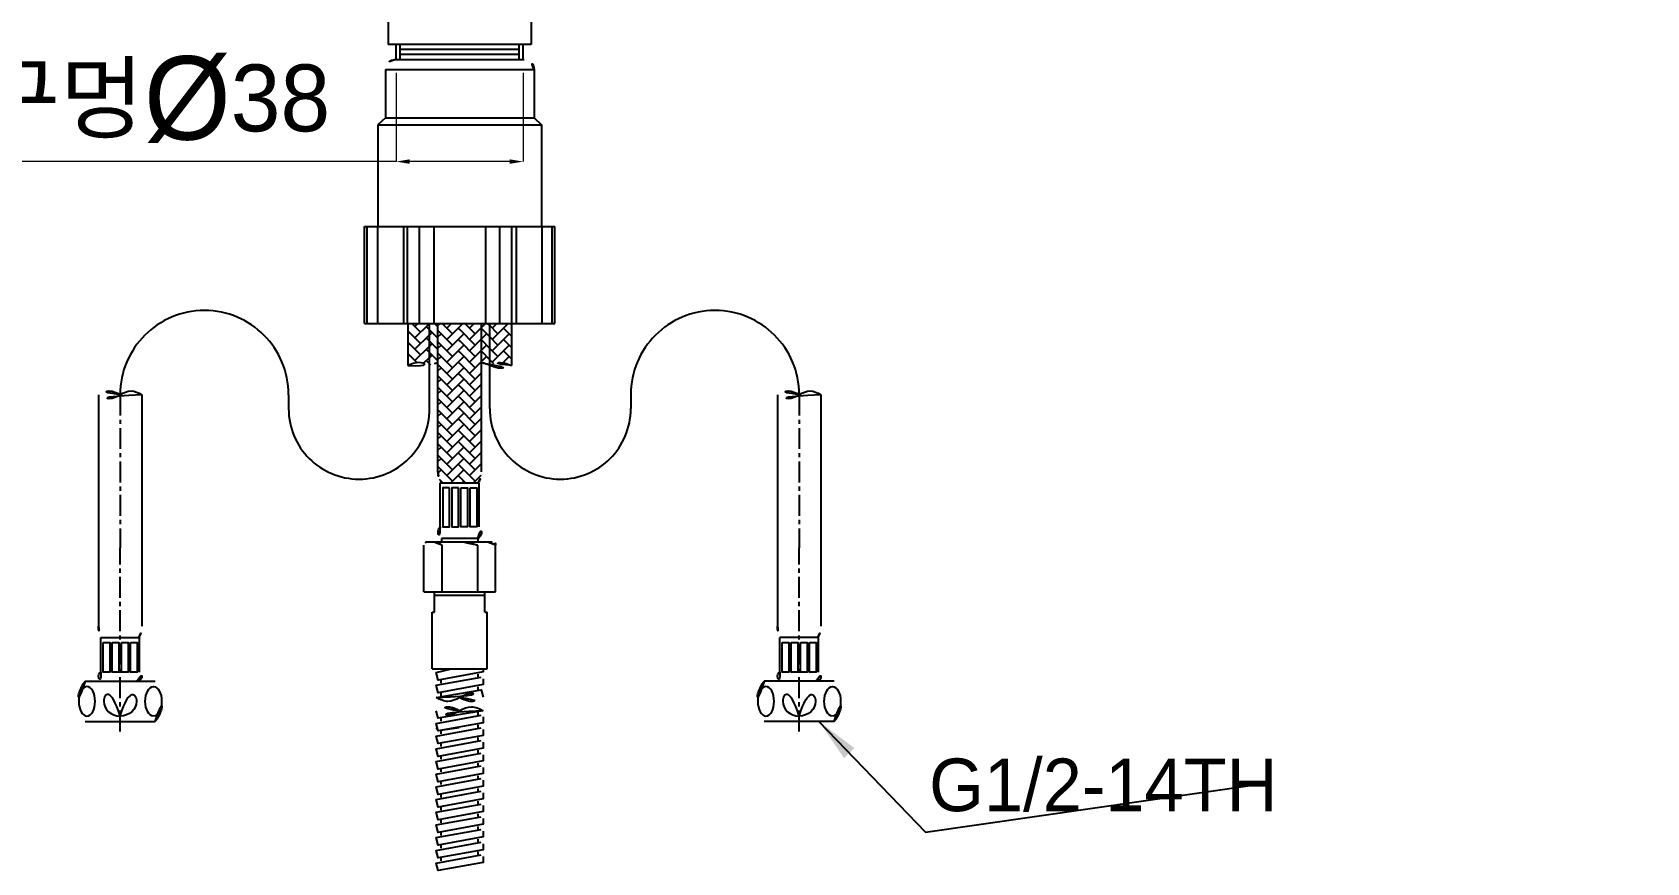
# Model space of a CAD drawing. Extents: x 16296660632 to 16296673174, y -37409619871 to -37409617131.
# Drawn here: x 16296672440.2 to 16296672923.4, y -37409617848.7 to -37409617600.2 of the extents above; entities that cross this region are included whole.
import ezdxf

# ---------------------------------------------------------------- set-up
doc = ezdxf.new("R2010")
doc.units = 0
doc.header["$LTSCALE"] = 10
doc.header["$MEASUREMENT"] = 0
doc.header["$PDMODE"] = 3
doc.header["$PDSIZE"] = -10
doc.linetypes.add('CENTER', pattern=[2, 1.25, -0.25, 0.25, -0.25])
doc.linetypes.add('HIDDEN2', pattern=[4.762499999999999, 3.175, -1.5875])
doc.layers.get('0').update_dxf_attribs({"linetype": 'CONTINUOUS'})
doc.layers.get('DEFPOINTS').update_dxf_attribs({"linetype": 'CONTINUOUS'})
for name, color, linetype in [('02___PRT_ALL_AXES', 7, 'CONTINUOUS'), ('1', 7, 'CONTINUOUS'), ('17', 7, 'CONTINUOUS'), ('BODY', 7, 'CONTINUOUS'), ('center', 2, 'HIDDEN2')]:
    doc.layers.add(name, color=color, linetype=linetype)
doc.styles.add('Daelim Dimension', font='', dxfattribs={"height": 1})
doc.styles.get("Standard").update_dxf_attribs({"font": 'SYMBOL'})
doc.styles.get('Daelim Dimension').set_extended_font_data('나눔고딕')
doc.dimstyles.new('DEFAULT', dxfattribs={"dimscale": 2, "dimtxt": 2, "dimasz": 2, "dimexe": 0, "dimexo": 2, "dimgap": 1, "dimtad": 1, "dimdec": 1, "dimzin": 9, "dimdsep": 46, "dimtxsty": 'Daelim Dimension', "dimcen": 0.5, "dimclrd": 252, "dimclre": 252, "dimclrt": 3, "dimadec": 1, "dimazin": 0, "dimtfac": 1, "dimtdec": 1, "dimtix": 1, "dimtmove": 0, "dimatfit": 3, "dimfxl": 1, "dimtolj": 1, "dimtzin": 1, "dimlwd": 9, "dimlwe": 9, "dimarcsym": 0})
doc.dimstyles.new('ISO-25', dxfattribs={"dimtxt": 2.5, "dimasz": 2.5, "dimexe": 1.25, "dimexo": 0.625, "dimtad": 1, "dimtxsty": 'Standard', "dimcen": 2.5, "dimadec": 0, "dimazin": 0, "dimtfac": 1, "dimtmove": 0, "dimatfit": 3, "dimfxl": 1, "dimarcsym": 0})
pattern_1 = [(45, (16296663750.41392, -37409617674.71195), (2.664535259100376e-16, 3.394112549695428), [7.199999999999999, -2.4]), (135, (16296663752.11097, -37409617673.0149), (2.664535259100376e-16, 3.394112549695428), [7.199999999999999, -2.4])]

# ---------------------------------------------------------------- blocks, each defined once
blk = doc.blocks.new('*D15')
at = {"color": 5, "lineweight": 9, "transparency": 16777216}
for p, q in [((16296672549.14674, -37409617612.35965), (16296672549.14674, -37409617638.90118)), ((16296672587.14674, -37409617612.35965), (16296672587.14674, -37409617638.90118)), ((16296672549.14674, -37409617638.90118), (16296672365.84464, -37409617638.90118)), ((16296672583.14674, -37409617638.90118), (16296672553.14674, -37409617638.90118))]:
    blk.add_line(p, q, dxfattribs=at)
at = {"color": 5, "transparency": 16777216}
for points in [[(16296672553.14674, -37409617638.23451), (16296672553.14674, -37409617639.56784), (16296672549.14674, -37409617638.90118)], [(16296672583.14674, -37409617638.23451), (16296672583.14674, -37409617639.56784), (16296672587.14674, -37409617638.90118)]]:
    blk.add_solid(points, dxfattribs=at)
at = {"layer": 'DEFPOINTS', "color": 0, "transparency": 16777216}
for p in [(16296672549.14674, -37409617608.35965), (16296672587.14674, -37409617608.35965), (16296672587.14674, -37409617638.90118)]:
    blk.add_point(p, dxfattribs=at)
at = {"color": 7, "transparency": 16777216, "insert": (16296672451.32104, -37409617620.93194), "char_height": 20, "attachment_point": 5, "style": 'Daelim Dimension'}
blk.add_mtext('\\A1;설치구멍{\\H1.25x;\\C256;Ø}38', dxfattribs=at)

msp = doc.modelspace()

# ---------------------------------------------------------------- hatches: boundary and pattern name
at = {"layer": '1'}
h = msp.add_hatch(dxfattribs=at)
h.set_pattern_fill('AR-HBONE', scale=0.6, style=0)
h.set_pattern_definition(pattern_1)
edge = h.paths.add_edge_path()
edge.add_spline(control_points=[(16296672466.54802, -37409617708.66676), (16296672465.46469, -37409617709.22391), (16296672463.29802, -37409617710.33819), (16296672461.13136, -37409617709.22391), (16296672460.04802, -37409617708.66676)], knot_values=[6.871428571424753, 6.871428571424753, 6.871428571424753, 6.871428571424753, 10.3071428571429, 13.7428571428572, 13.7428571428572, 13.7428571428572, 13.7428571428572], degree=3, periodic=0)
edge.add_line((16296672460.04802, -37409617708.66676), (16296672460.04802, -37409617777.95957))
edge.add_arc((16296672466.54802, -37409617777.95957), 6.499999999999539, 179.9999999999849, 210.941545585332)
edge.add_line((16296672460.97302, -37409617781.30164), (16296672466.54802, -37409617781.30164))
edge.add_line((16296672466.54802, -37409617781.30164), (16296672466.54802, -37409617754.49016))
edge.add_line((16296672466.54802, -37409617754.49016), (16296672466.54802, -37409617708.66676))
edge = h.paths.add_edge_path()
edge.add_spline(control_points=[(16296672473.04802, -37409617708.66676), (16296672471.96469, -37409617708.10962), (16296672469.79802, -37409617706.99533), (16296672467.63136, -37409617708.10962), (16296672466.54802, -37409617708.66676)], knot_values=[0, 0, 0, 0, 3.435714285714299, 6.871428571424753, 6.871428571424753, 6.871428571424753, 6.871428571424753], degree=3, periodic=0)
edge.add_line((16296672466.54802, -37409617708.66676), (16296672466.54802, -37409617754.49016))
edge.add_line((16296672466.54802, -37409617754.49016), (16296672466.54802, -37409617781.30164))
edge.add_line((16296672466.54802, -37409617781.30164), (16296672472.12302, -37409617781.30164))
edge.add_arc((16296672466.54802, -37409617777.95957), 6.499999999999535, 329.058454414668, 360.000000000014)
edge.add_line((16296672473.04802, -37409617777.95957), (16296672473.04802, -37409617708.66676))
h = msp.add_hatch(dxfattribs=at)
h.set_pattern_fill('AR-HBONE', scale=0.6, style=0)
h.set_pattern_definition(pattern_1)
edge = h.paths.add_edge_path()
edge.add_spline(control_points=[(16296672676.24802, -37409617708.66676), (16296672675.16469, -37409617708.10962), (16296672672.99802, -37409617706.99533), (16296672670.83136, -37409617708.10962), (16296672669.74802, -37409617708.66676)], knot_values=[0, 0, 0, 0, 3.435714285714299, 6.871428571424753, 6.871428571424753, 6.871428571424753, 6.871428571424753], degree=3, periodic=0)
edge.add_line((16296672669.74802, -37409617708.66676), (16296672669.74802, -37409617754.49016))
edge.add_line((16296672669.74802, -37409617754.49016), (16296672669.74802, -37409617781.30164))
edge.add_line((16296672669.74802, -37409617781.30164), (16296672675.32302, -37409617781.30164))
edge.add_arc((16296672669.74802, -37409617777.95957), 6.499999999999543, 329.058454414668, 360.000000000015)
edge.add_line((16296672676.24802, -37409617777.95957), (16296672676.24802, -37409617708.66676))
edge = h.paths.add_edge_path()
edge.add_arc((16296672669.74802, -37409617777.95957), 6.499999999999529, 179.999999999986, 210.941545585332)
edge.add_line((16296672664.17302, -37409617781.30164), (16296672669.74802, -37409617781.30164))
edge.add_line((16296672669.74802, -37409617781.30164), (16296672669.74802, -37409617754.49016))
edge.add_line((16296672669.74802, -37409617754.49016), (16296672669.74802, -37409617708.66676))
edge.add_spline(control_points=[(16296672669.74802, -37409617708.66676), (16296672668.66469, -37409617709.22391), (16296672666.49802, -37409617710.33819), (16296672664.33136, -37409617709.22391), (16296672663.24802, -37409617708.66676)], knot_values=[6.871428571424753, 6.871428571424753, 6.871428571424753, 6.871428571424753, 10.3071428571429, 13.7428571428572, 13.7428571428572, 13.7428571428572, 13.7428571428572], degree=3, periodic=0)
edge.add_line((16296672663.24802, -37409617708.66676), (16296672663.24802, -37409617777.95957))

# ---------------------------------------------------------------- linework, layer by layer
for p, q in [((16296672549.14674, -37409617608.35965), (16296672549.14674, -37409617603.85965)), ((16296672550.34674, -37409617608.35965), (16296672550.34674, -37409617603.85965)), ((16296672585.94674, -37409617608.35965), (16296672585.94674, -37409617603.85965)), ((16296672587.14674, -37409617608.35965), (16296672587.14674, -37409617603.85965)), ((16296672548.89802, -37409617608.35965), (16296672587.39802, -37409617608.35965))]:
    msp.add_line(p, q)
at = {"color": 7, "linetype": 'Continuous'}
for p, q in [((16296672545.89802, -37409617611.35965), (16296672590.39802, -37409617611.35965)), ((16296672539.64802, -37409617687.35965), (16296672539.64802, -37409617658.35965)), ((16296672539.64802, -37409617658.35965), (16296672596.64802, -37409617658.35965)), ((16296672540.49236, -37409617687.35965), (16296672540.49236, -37409617658.35965)), ((16296672543.55399, -37409617658.35965), (16296672543.55399, -37409617687.35965)), ((16296672551.31017, -37409617658.35965), (16296672551.31017, -37409617687.35965)), ((16296672552.52188, -37409617687.35965), (16296672552.52188, -37409617658.35965)), ((16296672556.13505, -37409617687.35965), (16296672556.13505, -37409617658.35965)), ((16296672560.40533, -37409617658.35965), (16296672560.40533, -37409617687.35965)), ((16296672575.908, -37409617658.35965), (16296672575.908, -37409617687.35965)), ((16296672580.17906, -37409617687.35965), (16296672580.17906, -37409617658.35965)), ((16296672583.79072, -37409617687.35965), (16296672583.79072, -37409617658.35965)), ((16296672584.99937, -37409617658.35965), (16296672584.99937, -37409617687.35965)), ((16296672592.74585, -37409617658.35965), (16296672592.74585, -37409617687.35965)), ((16296672595.8052, -37409617687.35965), (16296672595.8052, -37409617658.35965)), ((16296672596.64802, -37409617687.35965), (16296672596.64802, -37409617658.35965)), ((16296672539.64865, -37409617687.35965), (16296672596.6474, -37409617687.35965))]:
    msp.add_line(p, q, dxfattribs=at)
for centre, start, end in [((16296672548.89802, -37409617611.35965), 90, 180), ((16296672587.39802, -37409617611.35965), 0, 90)]:
    msp.add_arc(centre, 3, start, end, dxfattribs=at)
at = {"color": 7, "linetype": 'Continuous', "ltscale": 0.5}
for points, knots in [([(16296672552.64802, -37409617699.90754), (16296672553.73136, -37409617699.47212), (16296672556.73136, -37409617698.26635), (16296672559.73136, -37409617700.39964), (16296672561.64802, -37409617700.71416)], [0, 0, 0, 0, 3.364647586333228, 9.317485623699893, 9.317485623699893, 9.317485623699893, 9.317485623699893]), ([(16296672574.64802, -37409617699.10091), (16296672576.56469, -37409617699.41544), (16296672579.56469, -37409617701.54872), (16296672582.56469, -37409617700.34296), (16296672583.64802, -37409617699.90754)], [4.141104721638503, 4.141104721638503, 4.141104721638503, 4.141104721638503, 10.09394275900255, 13.45859034533513, 13.45859034533513, 13.45859034533513, 13.45859034533513])]:
    msp.add_open_spline(points, degree=3, knots=knots, dxfattribs=at)
for points in [[(16296672561.64802, -37409617699.10091), (16296672560.81469, -37409617699.23766), (16296672559.98136, -37409617699.5726), (16296672559.14802, -37409617699.90754)], [(16296672583.64802, -37409617699.90754), (16296672582.56469, -37409617699.47212), (16296672580.39802, -37409617698.60128), (16296672578.23136, -37409617699.47212), (16296672577.14802, -37409617699.90754)], [(16296672466.54802, -37409617708.66676), (16296672465.46469, -37409617708.10962), (16296672463.29802, -37409617706.99533), (16296672461.13136, -37409617708.10962), (16296672460.04802, -37409617708.66676)], [(16296672568.14802, -37409617803.25995), (16296672566.98136, -37409617802.65995), (16296672564.64802, -37409617801.45995), (16296672562.31469, -37409617802.65995), (16296672561.14802, -37409617803.25995)], [(16296672568.14802, -37409617799.304), (16296672569.31469, -37409617799.904), (16296672571.64802, -37409617801.104), (16296672573.98136, -37409617799.904), (16296672575.14802, -37409617799.304)]]:
    msp.add_open_spline(points, degree=3, dxfattribs=at)
for points in [[(16296672473.04802, -37409617708.66676), (16296672469.79802, -37409617707.55247), (16296672463.29802, -37409617709.78105), (16296672460.04802, -37409617708.66676)], [(16296672561.14802, -37409617799.304), (16296672564.64802, -37409617800.504), (16296672571.64802, -37409617798.104), (16296672575.14802, -37409617799.304)], [(16296672575.14802, -37409617803.25995), (16296672571.64802, -37409617802.05995), (16296672564.64802, -37409617804.45995), (16296672561.14802, -37409617803.25995)]]:
    msp.add_spline(points, degree=3, dxfattribs=at)
at = {"layer": '02___PRT_ALL_AXES', "color": 7, "linetype": 'Continuous'}
for p, q in [((16296672546.74802, -37409617592.55222), (16296672546.74802, -37409617603.85965)), ((16296672589.54802, -37409617596.55965), (16296672589.54802, -37409617603.85965)), ((16296672589.54802, -37409617603.85965), (16296672546.74802, -37409617603.85965)), ((16296672585.94674, -37409617605.35965), (16296672550.34674, -37409617605.35965)), ((16296672585.94674, -37409617606.85965), (16296672550.34674, -37409617606.85965)), ((16296672545.89802, -37409617611.35965), (16296672545.89802, -37409617625.85965)), ((16296672590.39802, -37409617611.35965), (16296672590.39802, -37409617625.85965)), ((16296672545.89802, -37409617625.85965), (16296672543.69802, -37409617627.85965)), ((16296672543.69802, -37409617627.85965), (16296672543.69802, -37409617658.35965)), ((16296672543.69802, -37409617627.85965), (16296672592.59802, -37409617627.85965)), ((16296672545.89802, -37409617625.85965), (16296672590.39802, -37409617625.85965)), ((16296672590.39802, -37409617625.85965), (16296672592.59802, -37409617627.85965)), ((16296672592.59802, -37409617627.85965), (16296672592.59802, -37409617658.35965))]:
    msp.add_line(p, q, dxfattribs=at)
at = {"layer": '1', "color": 7, "linetype": 'Continuous'}
for p, q in [((16296672552.64802, -37409617687.35965), (16296672552.64802, -37409617699.90754)), ((16296672583.64802, -37409617687.35965), (16296672583.64802, -37409617699.90754))]:
    msp.add_line(p, q, dxfattribs=at)
at = {"layer": '1', "color": 7}
for p, q in [((16296672556.43893, -37409617689.98546), (16296672553.81312, -37409617687.35965)), ((16296672554.74187, -37409617688.28841), (16296672555.67062, -37409617687.35965)), ((16296672554.74187, -37409617691.68252), (16296672559.06474, -37409617687.35965)), ((16296672561.69802, -37409617688.45633), (16296672560.60135, -37409617687.35965)), ((16296672561.64802, -37409617731.72402), (16296672561.64802, -37409617687.35965)), ((16296672561.64802, -37409617687.9699), (16296672562.25827, -37409617687.35965)), ((16296672565.98439, -37409617690.42176), (16296672562.92229, -37409617687.35965)), ((16296672564.28734, -37409617688.7247), (16296672565.65239, -37409617687.35965)), ((16296672568.14802, -37409617688.25813), (16296672569.0465, -37409617687.35965)), ((16296672572.77262, -37409617690.42176), (16296672569.71051, -37409617687.35965)), ((16296672571.07556, -37409617688.7247), (16296672572.44061, -37409617687.35965)), ((16296672574.64802, -37409617731.72402), (16296672574.64802, -37409617687.35965)), ((16296672574.64802, -37409617688.54636), (16296672575.83472, -37409617687.35965)), ((16296672577.14802, -37409617688.00894), (16296672576.49874, -37409617687.35965)), ((16296672577.86379, -37409617688.7247), (16296672579.22884, -37409617687.35965)), ((16296672577.86379, -37409617692.11881), (16296672582.62295, -37409617687.35965)), ((16296672583.64802, -37409617687.72071), (16296672583.28696, -37409617687.35965)), ((16296672556.43893, -37409617693.37957), (16296672552.69802, -37409617689.63866)), ((16296672552.69802, -37409617690.33225), (16296672553.04482, -37409617689.98546)), ((16296672554.74187, -37409617695.07663), (16296672559.19802, -37409617690.62048)), ((16296672559.19802, -37409617689.35044), (16296672558.13598, -37409617688.28841)), ((16296672559.19802, -37409617692.74455), (16296672558.13598, -37409617691.68252)), ((16296672561.69802, -37409617691.85044), (16296672559.19802, -37409617689.35044)), ((16296672559.19802, -37409617690.62048), (16296672559.83304, -37409617689.98546)), ((16296672561.5301, -37409617688.28841), (16296672561.69802, -37409617688.12048)), ((16296672561.5301, -37409617691.68252), (16296672561.69802, -37409617691.51459)), ((16296672565.98439, -37409617693.81587), (16296672561.64802, -37409617689.4795)), ((16296672561.64802, -37409617691.36401), (16296672562.59028, -37409617690.42176)), ((16296672564.28734, -37409617692.11881), (16296672568.14802, -37409617688.25813)), ((16296672564.28734, -37409617695.51292), (16296672568.14802, -37409617691.65224)), ((16296672568.14802, -37409617689.19128), (16296672567.68145, -37409617688.7247)), ((16296672568.14802, -37409617692.58539), (16296672567.68145, -37409617692.11881)), ((16296672572.77262, -37409617693.81587), (16296672568.14802, -37409617689.19128)), ((16296672568.14802, -37409617691.65224), (16296672569.37851, -37409617690.42176)), ((16296672572.77262, -37409617697.20998), (16296672568.14802, -37409617692.58539)), ((16296672571.07556, -37409617692.11881), (16296672574.64802, -37409617688.54636)), ((16296672571.07556, -37409617695.51292), (16296672574.64802, -37409617691.94047)), ((16296672574.64802, -37409617688.90305), (16296672574.46968, -37409617688.7247)), ((16296672574.64802, -37409617692.29716), (16296672574.46968, -37409617692.11881)), ((16296672577.14802, -37409617691.40305), (16296672574.64802, -37409617688.90305)), ((16296672574.64802, -37409617691.94047), (16296672576.16673, -37409617690.42176)), ((16296672577.14802, -37409617694.79716), (16296672574.64802, -37409617692.29716)), ((16296672579.56084, -37409617690.42176), (16296672577.14802, -37409617688.00894)), ((16296672579.56084, -37409617693.81587), (16296672577.14802, -37409617691.40305)), ((16296672577.86379, -37409617695.51292), (16296672582.95496, -37409617690.42176)), ((16296672583.64802, -37409617691.11482), (16296672581.2579, -37409617688.7247)), ((16296672583.64802, -37409617694.50894), (16296672581.2579, -37409617692.11881)), ((16296672556.43893, -37409617696.77368), (16296672552.69802, -37409617693.03278)), ((16296672552.69802, -37409617693.72636), (16296672553.04482, -37409617693.37957)), ((16296672555.34942, -37409617699.07829), (16296672552.69802, -37409617696.4269)), ((16296672552.69802, -37409617697.12048), (16296672553.04482, -37409617696.77368)), ((16296672554.74187, -37409617698.47074), (16296672559.19802, -37409617694.01459)), ((16296672557.35935, -37409617699.24738), (16296672559.19802, -37409617697.40871)), ((16296672559.19802, -37409617696.13866), (16296672558.13598, -37409617695.07663)), ((16296672561.69802, -37409617695.24455), (16296672559.19802, -37409617692.74455)), ((16296672559.19802, -37409617694.01459), (16296672559.83304, -37409617693.37957)), ((16296672561.69802, -37409617698.63866), (16296672559.19802, -37409617696.13866)), ((16296672559.19802, -37409617697.40871), (16296672559.83304, -37409617696.77368)), ((16296672561.5301, -37409617695.07663), (16296672561.69802, -37409617694.90871)), ((16296672565.98439, -37409617697.20998), (16296672561.64802, -37409617692.87361)), ((16296672561.64802, -37409617694.75813), (16296672562.59028, -37409617693.81587)), ((16296672565.98439, -37409617700.6041), (16296672561.64802, -37409617696.26772)), ((16296672561.64802, -37409617698.15224), (16296672562.59028, -37409617697.20998)), ((16296672564.28734, -37409617698.90704), (16296672568.14802, -37409617695.04636)), ((16296672568.14802, -37409617695.9795), (16296672567.68145, -37409617695.51292)), ((16296672568.14802, -37409617695.04636), (16296672569.37851, -37409617693.81587)), ((16296672572.77262, -37409617700.6041), (16296672568.14802, -37409617695.9795)), ((16296672568.14802, -37409617698.44047), (16296672569.37851, -37409617697.20998)), ((16296672571.07556, -37409617698.90704), (16296672574.64802, -37409617695.33458)), ((16296672574.64802, -37409617695.69128), (16296672574.46968, -37409617695.51292)), ((16296672574.64802, -37409617695.33458), (16296672576.16673, -37409617693.81587)), ((16296672577.14802, -37409617698.19128), (16296672574.64802, -37409617695.69128)), ((16296672574.64802, -37409617698.72869), (16296672576.16673, -37409617697.20998)), ((16296672579.56084, -37409617697.20998), (16296672577.14802, -37409617694.79716)), ((16296672577.86379, -37409617698.90704), (16296672582.95496, -37409617693.81587)), ((16296672581.07543, -37409617699.08951), (16296672582.95496, -37409617697.20998)), ((16296672583.64802, -37409617697.90305), (16296672581.2579, -37409617695.51292)), ((16296672552.75975, -37409617699.88273), (16296672552.69802, -37409617699.82101)), ((16296672559.19802, -37409617699.53278), (16296672558.13598, -37409617698.47074)), ((16296672559.46551, -37409617699.80027), (16296672559.19802, -37409617699.53278)), ((16296672561.5301, -37409617698.47074), (16296672561.69802, -37409617698.30282)), ((16296672565.98439, -37409617703.99821), (16296672561.64802, -37409617699.66183)), ((16296672561.64802, -37409617701.54636), (16296672562.59028, -37409617700.6041)), ((16296672564.28734, -37409617702.30116), (16296672568.14802, -37409617698.44047)), ((16296672564.28734, -37409617705.69527), (16296672568.14802, -37409617701.83458)), ((16296672568.14802, -37409617699.37361), (16296672567.68145, -37409617698.90704)), ((16296672568.14802, -37409617702.76772), (16296672567.68145, -37409617702.30116)), ((16296672572.77262, -37409617703.99821), (16296672568.14802, -37409617699.37361)), ((16296672568.14802, -37409617701.83458), (16296672569.37851, -37409617700.6041)), ((16296672571.07556, -37409617702.30116), (16296672574.64802, -37409617698.72869)), ((16296672571.07556, -37409617705.69527), (16296672574.64802, -37409617702.1228)), ((16296672574.64802, -37409617699.08539), (16296672574.46968, -37409617698.90704)), ((16296672574.64802, -37409617702.4795), (16296672574.46968, -37409617702.30116)), ((16296672574.66663, -37409617699.104), (16296672574.64802, -37409617699.08539)), ((16296672578.38955, -37409617699.43281), (16296672577.14802, -37409617698.19128)), ((16296672581.52691, -37409617699.17606), (16296672581.2579, -37409617698.90704)), ((16296672565.98439, -37409617707.39232), (16296672561.64802, -37409617703.05595)), ((16296672561.64802, -37409617704.94047), (16296672562.59028, -37409617703.99821)), ((16296672565.98439, -37409617710.78644), (16296672561.64802, -37409617706.45007)), ((16296672564.28734, -37409617709.08938), (16296672568.14802, -37409617705.22869)), ((16296672568.14802, -37409617706.16183), (16296672567.68145, -37409617705.69527)), ((16296672572.77262, -37409617707.39232), (16296672568.14802, -37409617702.76772)), ((16296672568.14802, -37409617705.22869), (16296672569.37851, -37409617703.99821)), ((16296672572.77262, -37409617710.78644), (16296672568.14802, -37409617706.16183)), ((16296672571.07556, -37409617709.08938), (16296672574.64802, -37409617705.51691)), ((16296672574.64802, -37409617705.87361), (16296672574.46968, -37409617705.69527)), ((16296672460.04802, -37409617708.66676), (16296672460.04802, -37409617777.95957)), ((16296672473.04802, -37409617708.66676), (16296672473.04802, -37409617777.95957)), ((16296672561.64802, -37409617708.33458), (16296672562.59028, -37409617707.39232)), ((16296672565.98439, -37409617714.18055), (16296672561.64802, -37409617709.84418)), ((16296672561.64802, -37409617711.72869), (16296672562.59028, -37409617710.78644)), ((16296672564.28734, -37409617712.48349), (16296672568.14802, -37409617708.6228)), ((16296672568.14802, -37409617709.55595), (16296672567.68145, -37409617709.08938)), ((16296672568.14802, -37409617708.6228), (16296672569.37851, -37409617707.39232)), ((16296672572.77262, -37409617714.18055), (16296672568.14802, -37409617709.55595)), ((16296672568.14802, -37409617712.01691), (16296672569.37851, -37409617710.78644)), ((16296672571.07556, -37409617712.48349), (16296672574.64802, -37409617708.91103)), ((16296672574.64802, -37409617709.26772), (16296672574.46968, -37409617709.08938)), ((16296672663.24802, -37409617708.66676), (16296672663.24802, -37409617777.95957)), ((16296672676.24802, -37409617708.66676), (16296672676.24802, -37409617777.95957)), ((16296672565.98439, -37409617717.57466), (16296672561.64802, -37409617713.23829)), ((16296672561.64802, -37409617715.1228), (16296672562.59028, -37409617714.18055)), ((16296672565.98439, -37409617720.96877), (16296672561.64802, -37409617716.6324)), ((16296672564.28734, -37409617715.8776), (16296672568.14802, -37409617712.01691)), ((16296672564.28734, -37409617719.27171), (16296672568.14802, -37409617715.41103)), ((16296672568.14802, -37409617712.95007), (16296672567.68145, -37409617712.48349)), ((16296672568.14802, -37409617716.34418), (16296672567.68145, -37409617715.8776)), ((16296672572.77262, -37409617717.57466), (16296672568.14802, -37409617712.95007)), ((16296672568.14802, -37409617715.41103), (16296672569.37851, -37409617714.18055)), ((16296672572.77262, -37409617720.96877), (16296672568.14802, -37409617716.34418)), ((16296672571.07556, -37409617715.8776), (16296672574.64802, -37409617712.30515)), ((16296672571.07556, -37409617719.27171), (16296672574.64802, -37409617715.69926)), ((16296672574.64802, -37409617712.66183), (16296672574.46968, -37409617712.48349)), ((16296672574.64802, -37409617716.05595), (16296672574.46968, -37409617715.8776)), ((16296672561.64802, -37409617718.51691), (16296672562.59028, -37409617717.57466)), ((16296672565.98439, -37409617724.36288), (16296672561.64802, -37409617720.02651)), ((16296672561.64802, -37409617721.91103), (16296672562.59028, -37409617720.96877)), ((16296672564.28734, -37409617722.66582), (16296672568.14802, -37409617718.80515)), ((16296672568.14802, -37409617719.73829), (16296672567.68145, -37409617719.27171)), ((16296672568.14802, -37409617718.80515), (16296672569.37851, -37409617717.57466)), ((16296672572.77262, -37409617724.36288), (16296672568.14802, -37409617719.73829)), ((16296672568.14802, -37409617722.19926), (16296672569.37851, -37409617720.96877)), ((16296672571.07556, -37409617722.66582), (16296672574.64802, -37409617719.09337)), ((16296672574.64802, -37409617719.45007), (16296672574.46968, -37409617719.27171)), ((16296672565.98439, -37409617727.757), (16296672561.64802, -37409617723.42062)), ((16296672561.64802, -37409617725.30515), (16296672562.59028, -37409617724.36288)), ((16296672564.28734, -37409617726.05994), (16296672568.14802, -37409617722.19926)), ((16296672564.28734, -37409617729.45406), (16296672568.14802, -37409617725.59337)), ((16296672568.14802, -37409617723.1324), (16296672567.68145, -37409617722.66582)), ((16296672568.14802, -37409617726.52651), (16296672567.68145, -37409617726.05994)), ((16296672572.77262, -37409617727.757), (16296672568.14802, -37409617723.1324)), ((16296672568.14802, -37409617725.59337), (16296672569.37851, -37409617724.36288)), ((16296672571.07556, -37409617726.05994), (16296672574.64802, -37409617722.48748)), ((16296672571.07556, -37409617729.45406), (16296672574.64802, -37409617725.88159)), ((16296672574.64802, -37409617722.84418), (16296672574.46968, -37409617722.66582)), ((16296672574.64802, -37409617726.23829), (16296672574.46968, -37409617726.05994)), ((16296672565.98439, -37409617731.15111), (16296672561.64802, -37409617726.81474)), ((16296672561.64802, -37409617728.69926), (16296672562.59028, -37409617727.757)), ((16296672565.98439, -37409617734.54522), (16296672561.64802, -37409617730.20885)), ((16296672561.65797, -37409617732.08343), (16296672562.59028, -37409617731.15111)), ((16296672564.28734, -37409617732.84817), (16296672568.14802, -37409617728.98748)), ((16296672568.14802, -37409617729.92062), (16296672567.68145, -37409617729.45406)), ((16296672572.77262, -37409617731.15111), (16296672568.14802, -37409617726.52651)), ((16296672568.14802, -37409617728.98748), (16296672569.37851, -37409617727.757)), ((16296672572.77262, -37409617734.54522), (16296672568.14802, -37409617729.92062)), ((16296672568.14802, -37409617732.38159), (16296672569.37851, -37409617731.15111)), ((16296672571.07556, -37409617732.84817), (16296672574.64802, -37409617729.2757)), ((16296672574.64802, -37409617729.6324), (16296672574.46968, -37409617729.45406)), ((16296672563.11115, -37409617735.06609), (16296672562.06822, -37409617734.02316)), ((16296672562.32302, -37409617735.06609), (16296672573.97302, -37409617735.06609)), ((16296672562.32302, -37409617748.21609), (16296672562.32302, -37409617735.06609)), ((16296672562.39194, -37409617734.74356), (16296672562.59028, -37409617734.54522)), ((16296672565.46353, -37409617735.06609), (16296672568.14802, -37409617732.38159)), ((16296672568.14802, -37409617733.31474), (16296672567.68145, -37409617732.84817)), ((16296672569.89937, -37409617735.06609), (16296672568.14802, -37409617733.31474)), ((16296672568.85764, -37409617735.06609), (16296672569.37851, -37409617734.54522)), ((16296672572.25175, -37409617735.06609), (16296672574.56629, -37409617732.75155)), ((16296672573.97302, -37409617748.21609), (16296672573.97302, -37409617735.06609)), ((16296672574.53775, -37409617732.91624), (16296672574.46968, -37409617732.84817)), ((16296672557.44802, -37409617767.71609), (16296672557.44802, -37409617753.71609)), ((16296672558.44802, -37409617752.71609), (16296672577.89802, -37409617752.71609)), ((16296672562.77302, -37409617753.71609), (16296672562.77302, -37409617767.71609)), ((16296672573.52302, -37409617753.71609), (16296672573.52302, -37409617767.71609)), ((16296672578.89802, -37409617767.71609), (16296672578.89802, -37409617753.71609)), ((16296672557.44802, -37409617767.71609), (16296672578.89802, -37409617767.71609)), ((16296672560.64802, -37409617773.71609), (16296672560.64802, -37409617767.71609)), ((16296672560.64802, -37409617768.71609), (16296672575.64802, -37409617768.71609)), ((16296672575.64802, -37409617773.71609), (16296672575.64802, -37409617767.71609)), ((16296672559.89802, -37409617790.71609), (16296672559.89802, -37409617773.71609)), ((16296672559.89802, -37409617773.71609), (16296672560.64802, -37409617773.71609)), ((16296672575.64802, -37409617773.71609), (16296672576.39802, -37409617773.71609)), ((16296672576.39802, -37409617790.71609), (16296672576.39802, -37409617773.71609)), ((16296672460.72302, -37409617791.69889), (16296672460.72302, -37409617781.30164)), ((16296672460.72302, -37409617781.30164), (16296672472.37302, -37409617781.30164)), ((16296672472.37302, -37409617791.69889), (16296672472.37302, -37409617781.30164)), ((16296672663.92302, -37409617791.69889), (16296672663.92302, -37409617781.30164)), ((16296672675.57302, -37409617781.30164), (16296672663.92302, -37409617781.30164)), ((16296672675.57302, -37409617791.69889), (16296672675.57302, -37409617781.30164)), ((16296672559.89802, -37409617790.71609), (16296672576.39802, -37409617790.71609)), ((16296672562.64802, -37409617794.98177), (16296672562.64802, -37409617793.97028)), ((16296672573.64802, -37409617793.30976), (16296672573.64802, -37409617792.29828)), ((16296672456.04802, -37409617794.45164), (16296672477.04802, -37409617794.45164)), ((16296672562.64802, -37409617798.78176), (16296672562.64802, -37409617797.77028)), ((16296672573.64802, -37409617797.10976), (16296672573.64802, -37409617796.09827)), ((16296672680.24802, -37409617794.45164), (16296672659.24802, -37409617794.45164)), ((16296672573.64802, -37409617804.70976), (16296672573.64802, -37409617803.69827)), ((16296672456.04802, -37409617806.45164), (16296672477.04802, -37409617806.45164)), ((16296672562.64802, -37409617806.38176), (16296672562.64802, -37409617805.37028)), ((16296672573.64802, -37409617808.50977), (16296672573.64802, -37409617807.49828)), ((16296672680.24802, -37409617806.45164), (16296672659.24802, -37409617806.45164)), ((16296672562.64802, -37409617810.18176), (16296672562.64802, -37409617809.17027)), ((16296672562.64802, -37409617813.98177), (16296672562.64802, -37409617812.97028)), ((16296672573.64802, -37409617812.30976), (16296672573.64802, -37409617811.29828)), ((16296672562.64802, -37409617817.78176), (16296672562.64802, -37409617816.77028)), ((16296672573.64802, -37409617816.10976), (16296672573.64802, -37409617815.09827)), ((16296672562.64802, -37409617821.58176), (16296672562.64802, -37409617820.57027)), ((16296672573.64802, -37409617819.90976), (16296672573.64802, -37409617818.89828)), ((16296672573.64802, -37409617823.70976), (16296672573.64802, -37409617822.69827)), ((16296672562.64802, -37409617825.38176), (16296672562.64802, -37409617824.37028)), ((16296672573.64802, -37409617827.50977), (16296672573.64802, -37409617826.49828)), ((16296672562.64802, -37409617829.18176), (16296672562.64802, -37409617828.17027)), ((16296672562.64802, -37409617832.98177), (16296672562.64802, -37409617831.97028)), ((16296672573.64802, -37409617831.30976), (16296672573.64802, -37409617830.29828)), ((16296672562.64802, -37409617836.78176), (16296672562.64802, -37409617835.77028)), ((16296672573.64802, -37409617835.10976), (16296672573.64802, -37409617834.09827)), ((16296672562.64802, -37409617840.58176), (16296672562.64802, -37409617839.57027)), ((16296672573.64802, -37409617838.90976), (16296672573.64802, -37409617837.89828)), ((16296672573.64802, -37409617842.70976), (16296672573.64802, -37409617841.69827)), ((16296672562.64802, -37409617844.38176), (16296672562.64802, -37409617843.37028)), ((16296672562.64802, -37409617848.18176), (16296672562.64802, -37409617847.17027)), ((16296672573.64802, -37409617846.50977), (16296672573.64802, -37409617845.49828))]:
    msp.add_line(p, q, dxfattribs=at)
at = {"layer": '1', "color": 7, "linetype": 'CENTER', "ltscale": 0.5}
for p, q in [((16296672466.54802, -37409617708.66676), (16296672466.54802, -37409617754.49016)), ((16296672669.74802, -37409617708.66676), (16296672669.74802, -37409617754.49016))]:
    msp.add_line(p, q, dxfattribs=at)
at = {"layer": '1', "color": 1, "linetype": 'CENTER', "ltscale": 0.5}
for p, q in [((16296672516.94802, -37409617708.66676), (16296672516.94802, -37409617712.83759)), ((16296672466.54802, -37409617809.45164), (16296672466.54802, -37409617754.49016)), ((16296672669.74802, -37409617809.45164), (16296672669.74802, -37409617754.49016))]:
    msp.add_line(p, q, dxfattribs=at)
at = {"layer": '1', "color": 1, "linetype": 'CENTER'}
msp.add_line((16296672619.34802, -37409617708.66676), (16296672619.34802, -37409617712.83759), dxfattribs=at)
at = {"layer": '1', "color": 7}
for points in [[(16296672575.14802, -37409617790.71609), (16296672575.14802, -37409617791.64053, -0.3706911885545227), (16296672574.72316, -37409617792.13486), (16296672561.72316, -37409617794.11086, -0.4591178645491415), (16296672561.14802, -37409617793.61653), (16296672561.14802, -37409617791.83951, -0.3706911885545028), (16296672561.57289, -37409617791.34518), (16296672565.71168, -37409617790.71609)], [(16296672561.16543, -37409617799.30872, -0.2971335180995217), (16296672561.57289, -37409617798.94518), (16296672574.57289, -37409617796.96918, -0.4591178645491413), (16296672575.14802, -37409617797.46351), (16296672575.14802, -37409617799.24053)], [(16296672575.10701, -37409617803.23885, -0.2585644401340411), (16296672574.72316, -37409617803.53486), (16296672561.72316, -37409617805.51086, -0.4591178645491415), (16296672561.14802, -37409617805.01653), (16296672561.14802, -37409617803.2395)], [(16296672568.01121, -37409617808.35507), (16296672561.72316, -37409617809.31085, -0.4591178645491415), (16296672561.14802, -37409617808.81654), (16296672561.14802, -37409617808.35507)]]:
    msp.add_lwpolyline(points, format="xyb", dxfattribs=at)
for points in [[(16296672575.14802, -37409617793.66351), (16296672575.14802, -37409617795.44054, -0.3706911885545227), (16296672574.72316, -37409617795.93485), (16296672561.72316, -37409617797.91086, -0.4591178645491415), (16296672561.14802, -37409617797.41653), (16296672561.14802, -37409617795.6395, -0.3706911885545028), (16296672561.57289, -37409617795.14518), (16296672574.57289, -37409617793.16918, -0.4591178645491413)], [(16296672575.14802, -37409617805.06351), (16296672575.14802, -37409617806.84053, -0.3706911885545227), (16296672574.72316, -37409617807.33485), (16296672561.72316, -37409617809.31085, -0.4591178645491415), (16296672561.14802, -37409617808.81654), (16296672561.14802, -37409617807.03951, -0.3706911885545028), (16296672561.57289, -37409617806.54518), (16296672574.57289, -37409617804.56918, -0.4591178645491413)], [(16296672575.14802, -37409617808.8635), (16296672575.14802, -37409617810.64053, -0.3706911885545227), (16296672574.72316, -37409617811.13486), (16296672561.72316, -37409617813.11086, -0.4591178645491415), (16296672561.14802, -37409617812.61653), (16296672561.14802, -37409617810.83951, -0.3706911885545028), (16296672561.57289, -37409617810.34518), (16296672574.57289, -37409617808.36919, -0.4591178645491413)], [(16296672575.14802, -37409617812.66351), (16296672575.14802, -37409617814.44054, -0.3706911885545227), (16296672574.72316, -37409617814.93485), (16296672561.72316, -37409617816.91086, -0.4591178645491415), (16296672561.14802, -37409617816.41653), (16296672561.14802, -37409617814.6395, -0.3706911885545028), (16296672561.57289, -37409617814.14518), (16296672574.57289, -37409617812.16918, -0.4591178645491413)], [(16296672575.14802, -37409617816.46351), (16296672575.14802, -37409617818.24053, -0.3706911885545227), (16296672574.72316, -37409617818.73486), (16296672561.72316, -37409617820.71085, -0.4591178645491415), (16296672561.14802, -37409617820.21653), (16296672561.14802, -37409617818.43951, -0.3706911885545028), (16296672561.57289, -37409617817.94518), (16296672574.57289, -37409617815.96918, -0.4591178645491413)], [(16296672575.14802, -37409617820.2635), (16296672575.14802, -37409617822.04053, -0.3706911885545227), (16296672574.72316, -37409617822.53486), (16296672561.72316, -37409617824.51086, -0.4591178645491415), (16296672561.14802, -37409617824.01653), (16296672561.14802, -37409617822.2395, -0.3706911885545028), (16296672561.57289, -37409617821.74519), (16296672574.57289, -37409617819.76918, -0.4591178645491413)], [(16296672575.14802, -37409617824.06351), (16296672575.14802, -37409617825.84053, -0.3706911885545227), (16296672574.72316, -37409617826.33485), (16296672561.72316, -37409617828.31085, -0.4591178645491415), (16296672561.14802, -37409617827.81654), (16296672561.14802, -37409617826.03951, -0.3706911885545028), (16296672561.57289, -37409617825.54518), (16296672574.57289, -37409617823.56918, -0.4591178645491413)], [(16296672575.14802, -37409617827.8635), (16296672575.14802, -37409617829.64053, -0.3706911885545227), (16296672574.72316, -37409617830.13486), (16296672561.72316, -37409617832.11086, -0.4591178645491415), (16296672561.14802, -37409617831.61653), (16296672561.14802, -37409617829.83951, -0.3706911885545028), (16296672561.57289, -37409617829.34518), (16296672574.57289, -37409617827.36919, -0.4591178645491413)], [(16296672575.14802, -37409617831.66351), (16296672575.14802, -37409617833.44054, -0.3706911885545227), (16296672574.72316, -37409617833.93485), (16296672561.72316, -37409617835.91086, -0.4591178645491415), (16296672561.14802, -37409617835.41653), (16296672561.14802, -37409617833.6395, -0.3706911885545028), (16296672561.57289, -37409617833.14518), (16296672574.57289, -37409617831.16918, -0.4591178645491413)], [(16296672575.14802, -37409617835.46351), (16296672575.14802, -37409617837.24053, -0.3706911885545227), (16296672574.72316, -37409617837.73486), (16296672561.72316, -37409617839.71085, -0.4591178645491415), (16296672561.14802, -37409617839.21653), (16296672561.14802, -37409617837.43951, -0.3706911885545028), (16296672561.57289, -37409617836.94518), (16296672574.57289, -37409617834.96918, -0.4591178645491413)], [(16296672575.14802, -37409617839.2635), (16296672575.14802, -37409617841.04053, -0.3706911885545227), (16296672574.72316, -37409617841.53486), (16296672561.72316, -37409617843.51086, -0.4591178645491415), (16296672561.14802, -37409617843.01653), (16296672561.14802, -37409617841.2395, -0.3706911885545028), (16296672561.57289, -37409617840.74519), (16296672574.57289, -37409617838.76918, -0.4591178645491413)], [(16296672575.14802, -37409617843.06351), (16296672575.14802, -37409617844.84053, -0.3706911885545227), (16296672574.72316, -37409617845.33485), (16296672561.72316, -37409617847.31085, -0.4591178645491415), (16296672561.14802, -37409617846.81654), (16296672561.14802, -37409617845.03951, -0.3706911885545028), (16296672561.57289, -37409617844.54518), (16296672574.57289, -37409617842.56918, -0.4591178645491413)], [(16296672575.14802, -37409617846.8635), (16296672575.14802, -37409617848.64053, -0.3706911885545227), (16296672574.72316, -37409617849.13486), (16296672561.72316, -37409617851.11086, -0.4591178645491415), (16296672561.14802, -37409617850.61653), (16296672561.14802, -37409617848.83951, -0.3706911885545028), (16296672561.57289, -37409617848.34518), (16296672574.57289, -37409617846.36919, -0.4591178645491413)]]:
    msp.add_lwpolyline(points, format="xyb", close=True, dxfattribs=at)
at = {"layer": '1', "const_width": 0.2499999999999999}
msp.add_lwpolyline([(16296672476.96657, -37409617799.48759, -1), (16296672476.74909, -37409617798.98242, -1)], format="xyb", close=True, dxfattribs=at)
at = {"layer": '1', "color": 1, "linetype": 'CENTER', "ltscale": 0.5}
for centre, radius, start, end in [((16296672491.74802, -37409617708.66676), 25.20000000000437, 0, 180), ((16296672644.54802, -37409617708.66676), 25.20000000000437, 0, 180), ((16296672538.04802, -37409617712.83759), 21.10000000000036, 180, 0), ((16296672598.24802, -37409617712.83759), 21.10000000000036, 180, 0)]:
    msp.add_arc(centre, radius, start, end, dxfattribs=at)
at = {"layer": '1', "color": 7}
for centre, radius, start, end in [((16296672568.14802, -37409617731.72402), 6.5, 180, 210.9413786931003), ((16296672568.14802, -37409617731.72402), 6.5, 329.0586213068998, 0), ((16296672560.13552, -37409617756.82742), 4.111328125009175, 49.18018672537018, 130.8198132746298), ((16296672558.44802, -37409617753.71609), 1, 90, 180), ((16296672568.14802, -37409617767.6614), 14.94531249996566, 68.92168161439295, 111.078318385607), ((16296672576.21052, -37409617756.82742), 4.111328125009175, 49.18018672537018, 130.8198132746298), ((16296672577.89802, -37409617753.71609), 1, 0, 90), ((16296672466.54802, -37409617777.95957), 6.5, 180, 210.9413786931003), ((16296672466.54802, -37409617777.95957), 6.5, 329.0586213068998, 0), ((16296672669.74802, -37409617777.95957), 6.5, 180, 210.9413786931003), ((16296672669.74802, -37409617777.95957), 6.5, 329.0586213068998, 0), ((16296672461.54802, -37409617792.95164), 1.5, 123.3669047158671, 270), ((16296672471.54802, -37409617792.95164), 1.5, 270, 56.63309528413293), ((16296672664.74802, -37409617792.95164), 1.5, 123.3669047158671, 270), ((16296672674.74802, -37409617792.95164), 1.5, 270, 56.63309528413293), ((16296672464.04802, -37409617800.45164), 9.999999999999636, 143.1301460674318, 216.8698539325682), ((16296672469.04802, -37409617800.45164), 9.999999999999636, 323.1301460674318, 36.8698539325682), ((16296672570.00594, -37409617794.47334), 5.17563310924877, 248.9628185085786, 309.8087053489618), ((16296672570.7427, -37409617794.46993), 5.486399388931877, 243.8314091103964, 308.0269790828566), ((16296672667.24802, -37409617800.45164), 9.999999999999636, 143.1301460674318, 216.8698539325682), ((16296672672.24802, -37409617800.45164), 9.999999999999636, 323.1301460674318, 36.8698539325682), ((16296672565.55334, -37409617808.09402), 5.486399388931877, 63.83140911039633, 128.0269790828566), ((16296672566.2901, -37409617808.09061), 5.17563310924877, 68.96281850857864, 129.8087053489618)]:
    msp.add_arc(centre, radius, start, end, dxfattribs=at)
at = {"layer": '1'}
for centre, radius, start, end in [((16296672563.84257, -37409617749.80737), 2.200273912106014, 133.6788687895618, 240.1679740243605), ((16296672572.45348, -37409617749.80737), 2.200273912106179, 299.8320259756395, 46.32113121043816)]:
    msp.add_arc(centre, radius, start, end, dxfattribs=at)
at = {"layer": '1', "color": 7, "extrusion": (0, 0, -1)}
for centre, major_axis in [((16296672456.58873, -37409617800.45164), (-2.694265701642486e-16, -4.400215127469892)), ((16296672659.78873, -37409617800.45164), (2.694265701642486e-16, -4.400215127469892))]:
    msp.add_ellipse(centre, major_axis=major_axis, ratio=0.5566749969772379, dxfattribs=at)
for centre, major_axis in [((16296672466.54802, -37409617800.45164), (4.898979485566544, -2.999660702635136e-16)), ((16296672669.74802, -37409617800.45164), (4.898979485566542, 2.999660702635135e-16))]:
    msp.add_ellipse(centre, major_axis=major_axis, ratio=0.8981901517311864, start_param=1.570796326794897, end_param=4.71238898038469, dxfattribs=at)
at = {"layer": '1', "color": 7}
for centre, major_axis in [((16296672466.54802, -37409617800.45164), (-4.898979485566542, 2.999660702635135e-16)), ((16296672669.74802, -37409617800.45164), (-4.898979485566544, -2.999660702635136e-16))]:
    msp.add_ellipse(centre, major_axis=major_axis, ratio=0.8981901517311864, start_param=1.570796326794897, end_param=4.71238898038469, dxfattribs=at)
for centre, major_axis in [((16296672476.50731, -37409617800.45164), (-2.694265701642486e-16, -4.400215127469892)), ((16296672679.70732, -37409617800.45164), (2.694265701642486e-16, -4.400215127469892))]:
    msp.add_ellipse(centre, major_axis=major_axis, ratio=0.5566749969772379, dxfattribs=at)
msp.add_spline([(16296672676.24802, -37409617708.66676), (16296672672.99802, -37409617707.55247), (16296672666.49802, -37409617709.78105), (16296672663.24802, -37409617708.66676)], degree=3, dxfattribs=at)
msp.add_open_spline([(16296672669.74802, -37409617708.66676), (16296672668.66469, -37409617708.10962), (16296672666.49802, -37409617706.99533), (16296672664.33136, -37409617708.10962), (16296672663.24802, -37409617708.66676)], degree=3, dxfattribs=at)
at = {"layer": '17', "color": 7, "linetype": 'Continuous'}
for p, q in [((16296672562.74802, -37409617751.71609), (16296672562.74802, -37409617752.71609)), ((16296672573.54802, -37409617751.71609), (16296672562.74802, -37409617751.71609)), ((16296672573.54802, -37409617751.71609), (16296672573.54802, -37409617752.71609))]:
    msp.add_line(p, q, dxfattribs=at)
at = {"layer": 'BODY', "color": 7, "linetype": 'Continuous', "ltscale": 0.3}
for points in [[(16296672565.05302, -37409617736.56609), (16296672563.05302, -37409617736.56609), (16296672563.05302, -37409617748.21609), (16296672565.05302, -37409617748.21609)], [(16296672567.78302, -37409617736.56609), (16296672565.78302, -37409617736.56609), (16296672565.78302, -37409617748.21609), (16296672567.78302, -37409617748.21609)], [(16296672568.51302, -37409617736.56609), (16296672570.51302, -37409617736.56609), (16296672570.51302, -37409617748.21609), (16296672568.51302, -37409617748.21609)], [(16296672571.24302, -37409617736.56609), (16296672573.24302, -37409617736.56609), (16296672573.24302, -37409617748.21609), (16296672571.24302, -37409617748.21609)], [(16296672461.45302, -37409617782.80164), (16296672463.45302, -37409617782.80164), (16296672463.45302, -37409617791.69889), (16296672461.45302, -37409617791.69889)], [(16296672464.18302, -37409617782.80164), (16296672466.18302, -37409617782.80164), (16296672466.18302, -37409617791.69889), (16296672464.18302, -37409617791.69889)], [(16296672466.91302, -37409617782.80164), (16296672468.91302, -37409617782.80164), (16296672468.91302, -37409617791.69889), (16296672466.91302, -37409617791.69889)], [(16296672469.64302, -37409617782.80164), (16296672471.64302, -37409617782.80164), (16296672471.64302, -37409617791.69889), (16296672469.64302, -37409617791.69889)], [(16296672664.65302, -37409617782.80164), (16296672666.65302, -37409617782.80164), (16296672666.65302, -37409617791.69889), (16296672664.65302, -37409617791.69889)], [(16296672667.38302, -37409617782.80164), (16296672669.38302, -37409617782.80164), (16296672669.38302, -37409617791.69889), (16296672667.38302, -37409617791.69889)], [(16296672670.11302, -37409617782.80164), (16296672672.11302, -37409617782.80164), (16296672672.11302, -37409617791.69889), (16296672670.11302, -37409617791.69889)], [(16296672672.84302, -37409617782.80164), (16296672674.84302, -37409617782.80164), (16296672674.84302, -37409617791.69889), (16296672672.84302, -37409617791.69889)]]:
    msp.add_lwpolyline(points, close=True, dxfattribs=at)
at = {"layer": 'center', "color": 7}
for p, q in [((16296672559.14802, -37409617712.83759), (16296672559.14802, -37409617687.35965)), ((16296672577.14802, -37409617712.83759), (16296672577.14802, -37409617687.35965))]:
    msp.add_line(p, q, dxfattribs=at)

# ---------------------------------------------------------------- texts
at = {"color": 2, "insert": (16296672708.63101, -37409617817.56119), "char_height": 15.76471592423825, "attachment_point": 1, "style": 'Daelim Dimension'}
msp.add_mtext('G1/2-14TH', dxfattribs=at)

# ---------------------------------------------------------------- dimensions: what is measured, and where the dimension line sits
at = {"color": 0}
dim = msp.add_linear_dim(base=(16296672587.14674, -37409617638.90118), p1=(16296672549.14674, -37409617608.35965), p2=(16296672587.14674, -37409617608.35965), text='설치구멍{\\H1.25x;\\C256;Ø}<>', dimstyle='DEFAULT', override={"dimtxt": 10, "dimclrd": 5, "dimclre": 5, "dimclrt": 7}, dxfattribs=at)
dim.commit()
dim.dimension.update_dxf_attribs({"geometry": '*D15', "text_midpoint": (16296672451.32104, -37409617638.90118), "dimtype": 160})

# ---------------------------------------------------------------- leaders
at = {"color": 5, "annotation_type": 0, "has_hookline": 1, "hookline_direction": 0, "text_width": 113.9840833778256}
msp.add_leader([(16296672675.63626, -37409617806.45164), (16296672707.53362, -37409617839.63502), (16296672806.10328, -37409617825.44354)], dimstyle='ISO-25', override={"dimscale": 5.254905308079417, "dimtad": 0}, dxfattribs=at)

doc.saveas('drawing.dxf')
